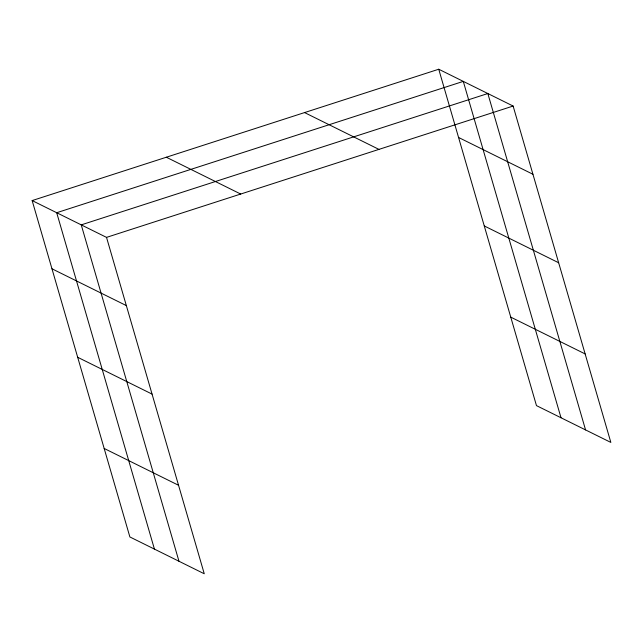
<?xml version="1.0" encoding="UTF-8"?>
<svg xmlns="http://www.w3.org/2000/svg" width="643" height="643" viewBox="0 0 643 643"><rect width="100%" height="100%" fill="white"/><g stroke="black" fill="none" stroke-linecap="round" stroke-linejoin="round"><path stroke-width="0.96" d="M32.15 200.576L106.529 237.38L204.257 573.765L129.878 536.953L32.15 200.576L438.743 69.235L513.122 106.047L610.85 442.424L536.471 405.62L438.743 69.235M106.529 237.38L513.122 106.047M458.563 137.457L532.943 174.269M304.565 112.581L378.944 149.385M484.275 225.95L558.654 262.762M510.759 317.128L585.138 353.931M166.328 157.23L240.707 194.041M51.97 268.79L126.349 305.602M77.682 357.283L152.061 394.095M104.166 448.46L178.545 485.272M585.564 429.91L487.836 93.532L81.243 224.865L178.971 561.251M561.017 417.765L463.29 81.388L56.697 212.72L154.424 549.098"/></g></svg>
